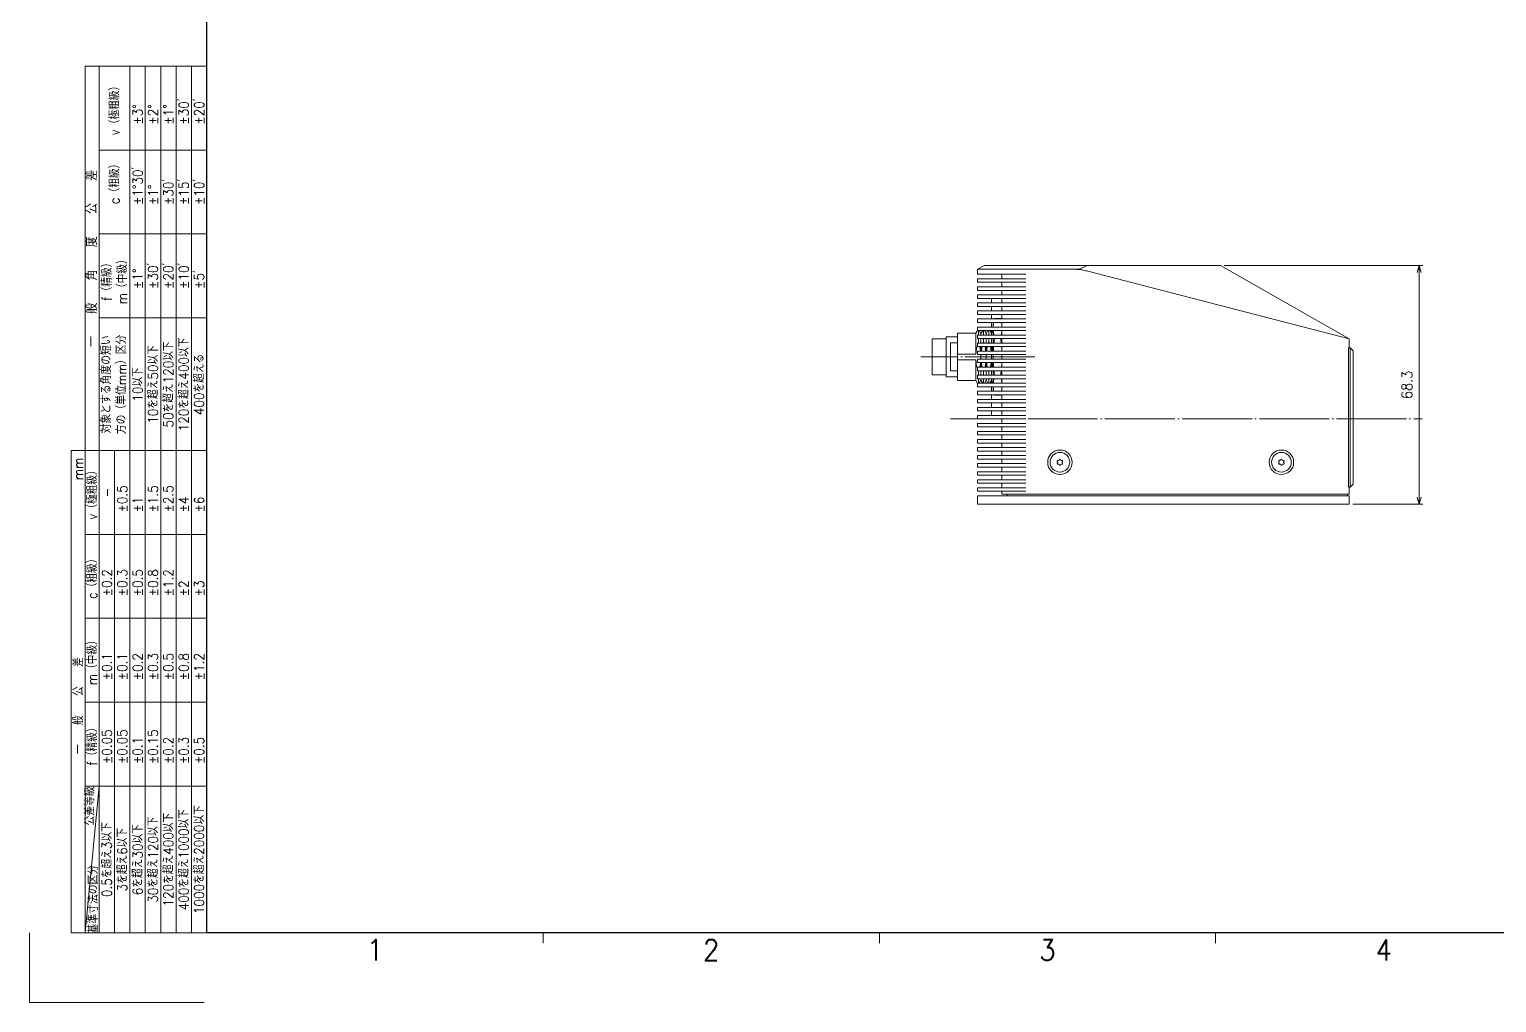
# Model space of a CAD drawing. Extents: x -1322 to 1276, y -2014 to -230.
# Drawn here: x 436.2 to 856.2, y -824.4 to -545.8 of the extents above; entities that cross this region are included whole.
import ezdxf
from ezdxf.enums import TextEntityAlignment as Align

# ---------------------------------------------------------------- set-up
doc = ezdxf.new("R2010")
doc.units = 0
doc.header["$MEASUREMENT"] = 0
for name, pattern in [('BORDER', [22, 20, -1, 0, -1]), ('CENTER', [50.8, 31.75, -6.35, 6.35, -6.35]), ('DIVIDE', [23, 20, -1, 0, -1, 0, -1])]:
    doc.linetypes.add(name, pattern=pattern)
doc.layers.get('0').update_dxf_attribs({"linetype": 'CONTINUOUS'})
doc.layers.get('Defpoints').update_dxf_attribs({"linetype": 'CONTINUOUS'})
for name, color, linetype, lineweight in [('05 Center', 3, 'CENTER', 15), ('07 Dimension', 4, 'CONTINUOUS', 15), ('AM_BOR', 7, 'CONTINUOUS', 15)]:
    doc.layers.add(name, color=color, linetype=linetype, lineweight=lineweight)
doc.layers.add('____1', color=7, linetype='CONTINUOUS')
doc.layers.add('トンボ', color=3, linetype='CONTINUOUS', lineweight=15, plot=False)
doc.styles.add('TOKURA STANDARD', font='simplex.shx', dxfattribs={"width": 0.9, "bigfont": 'extfont.shx'})
doc.dimstyles.new('TOKURA_JIS', dxfattribs={"dimtxt": 3, "dimasz": 2, "dimexe": 1, "dimexo": 1, "dimgap": 2, "dimtad": 1, "dimdsep": 46, "dimtxsty": 'TOKURA STANDARD', "dimblk": 'OPEN30', "dimblk1": 'OPEN30', "dimblk2": 'OPEN30', "dimcen": 0, "dimclrd": 3, "dimclre": 3, "dimclrt": 3, "dimazin": 2, "dimtp": 0.1, "dimtm": 0.1, "dimtfac": 0.71, "dimtmove": 0, "dimatfit": 3, "dimldrblk": 'OPEN30', "dimfxl": 1, "dimlwd": 15, "dimlwe": 15, "dimarcsym": 0})

# ---------------------------------------------------------------- blocks, each defined once
blk = doc.blocks.new('TOKURA_JIS_A3_2008')
at = {"layer": 'AM_BOR', "lineweight": 30}
for p, q in [((25.4, 10), (25.4, 287)), ((410.4, 10), (25.4, 10))]:
    blk.add_line(p, q, dxfattribs=at)
at = {"layer": 'AM_BOR', "lineweight": 15}
for p, q in [((25.4, 134), (8, 134)), ((8, 134), (8, 79)), ((10, 134), (10, 79)), ((14.4, 134), (14.4, 79)), ((16.6, 134), (16.6, 79)), ((18.8, 134), (18.8, 79)), ((21, 134), (21, 79)), ((23.2, 134), (23.2, 79)), ((25.4, 122), (10, 122)), ((25.4, 110), (10, 110)), ((25.4, 98), (10, 98)), ((6, 79), (6, 10)), ((25.4, 79), (6, 79)), ((8, 79), (8, 10)), ((10, 79), (10, 10)), ((12.2, 79), (12.2, 10)), ((14.4, 79), (14.4, 10)), ((16.6, 79), (16.6, 10)), ((18.8, 79), (18.8, 10)), ((21, 79), (21, 10)), ((23.2, 79), (23.2, 10)), ((25.4, 67), (8, 67)), ((25.4, 55), (8, 55)), ((25.4, 43), (8, 43)), ((8, 10), (10, 31)), ((25.4, 31), (8, 31)), ((25.4, 10), (6, 10))]:
    blk.add_line(p, q, dxfattribs=at)
at = {"layer": 'AM_BOR'}
for p, q in [((73.53, 10), (73.53, 8.5)), ((121.65, 10), (121.65, 8.5)), ((169.78, 10), (169.78, 8.5))]:
    blk.add_line(p, q, dxfattribs=at)
at = {"layer": 'トンボ'}
for p, q in [((0, 0), (0, 10)), ((25, 0), (0, 0))]:
    blk.add_line(p, q, dxfattribs=at)
at = {"layer": 'AM_BOR', "style": 'TOKURA STANDARD', "width": 0.9}
for s, p in [('1', (49.46, 6.02)), ('2', (97.59, 6.02)), ('3', (145.71, 6.02)), ('4', (193.84, 6.02))]:
    blk.add_text(s, height=3, dxfattribs=at).set_placement(p, align=Align.CENTER)
at = {"layer": 'AM_BOR', "lineweight": 15, "rotation": 90, "style": 'TOKURA STANDARD'}
for s, insert, char_height, width, attachment_point in [('v（極粗級）', (12.2, 128), 1.4, 14, 5), ('±3°', (15.5, 125.64), 1.4, 8.4178, 4), ('±2°', (17.7, 125.64), 1.4, 8.4178, 4), ('±1°', (19.9, 125.64), 1.4, 8.4178, 4), ('±30’', (22.1, 125.64), 1.4, 8.4178, 4), ('±20’', (24.3, 125.64), 1.4, 8.4178, 4), ('c（粗級）', (12.2, 117.5), 1.4, 14, 5), ('一\u3000\u3000般\u3000\u3000角\u3000\u3000度\u3000\u3000公\u3000\u3000差', (8.9, 106.5), 1.6, 39.7228, 5), ('±1°30’', (15.5, 114.14), 1.4, 8.4178, 4), ('±30’', (19.9, 114.14), 1.4, 8.4178, 4), ('±15’', (22.1, 114.14), 1.4, 8.4178, 4), ('±10’', (24.3, 114.14), 1.4, 8.4178, 4), ('±1°', (17.7, 114.14), 1.4, 8.4178, 4), ('f（精級）', (11.1, 103.5), 1.4, 14, 5), ('m（中級）', (13.3, 103.5), 1.4, 14, 5), ('±30’', (17.7, 102.14), 1.4, 8.4178, 4), ('±20’', (19.9, 102.14), 1.4, 8.4178, 4), ('±10’', (22.1, 102.14), 1.4, 8.4178, 4), ('±1°', (15.5, 102.14), 1.4, 8.4178, 4), ('±5’', (24.3, 102.14), 1.4, 8.4178, 4), ('対象とする角度の短い\\P方の（単位mm）区分', (12.13, 88.46), 1.3, 27.7098, 5), ('50を超え120以下', (19.9, 88.46), 1.4, 27.7098, 5), ('120を超え400以下', (22.1, 88.46), 1.4, 27.7098, 5), ('10を超え50以下', (17.7, 88.46), 1.4, 27.7098, 5), ('400を超える', (24.3, 88.46), 1.4, 27.7098, 5), ('10以下', (15.5, 88.46), 1.4, 27.7098, 5), ('mm', (7, 78), 1.4, 14, 6), ('v（極粗級）', (9, 73), 1.4, 14, 5), ('±0.5', (13.3, 70.14), 1.4, 8.4178, 4), ('±1.5', (17.7, 70.14), 1.4, 8.4178, 4), ('±2.5', (19.9, 70.14), 1.4, 8.4178, 4), ('-', (11.1, 73), 1.4, 8.4178, 5), ('±1', (15.5, 70.14), 1.4, 8.4178, 4), ('±4', (22.1, 70.14), 1.4, 8.4178, 4), ('±6', (24.3, 70.14), 1.4, 8.4178, 4), ('c（粗級）', (9, 61), 1.4, 14, 5), ('±0.2', (11.1, 58.14), 1.4, 8.4178, 4), ('±0.3', (13.3, 58.14), 1.4, 8.4178, 4), ('±0.5', (15.5, 58.14), 1.4, 8.4178, 4), ('±0.8', (17.7, 58.14), 1.4, 8.4178, 4), ('±1.2', (19.9, 58.14), 1.4, 8.4178, 4), ('±2', (22.1, 58.14), 1.4, 8.4178, 4), ('±3', (24.3, 58.14), 1.4, 8.4178, 4), ('m（中級）', (9, 49), 1.4, 14, 5), ('一\u3000\u3000般\u3000\u3000公\u3000\u3000差', (7, 42.5), 1.4, 22.0655, 5), ('±0.1', (11.1, 46.14), 1.4, 8.4178, 4), ('±0.1', (13.3, 46.14), 1.4, 8.4178, 4), ('±0.2', (15.5, 46.14), 1.4, 8.4178, 4), ('±0.3', (17.7, 46.14), 1.4, 8.4178, 4), ('±0.5', (19.9, 46.14), 1.4, 8.4178, 4), ('±0.8', (22.1, 46.14), 1.4, 8.4178, 4), ('±1.2', (24.3, 46.14), 1.4, 8.4178, 4), ('f（精級）', (9, 37), 1.4, 14, 5), ('±0.05', (11.1, 34.14), 1.4, 8.4177, 4), ('±0.05', (13.3, 34.14), 1.4, 8.4177, 4), ('±0.15', (17.7, 34.14), 1.4, 8.4178, 4), ('±0.2', (19.9, 34.14), 1.4, 8.4178, 4), ('±0.3', (22.1, 34.14), 1.4, 8.4178, 4), ('±0.5', (24.3, 34.14), 1.4, 8.4178, 4), ('±0.1', (15.5, 34.14), 1.4, 8.4178, 4), ('公差等級', (8.7, 28.15), 1.2, 6.5931, 5), ('400を超え1000以下', (22.1, 20.46), 1.4, 27.7098, 5), ('1000を超え2000以下', (24.3, 20.46), 1.4, 27.7098, 5), ('0.5を超え3以下', (11.1, 20.46), 1.4, 27.7098, 5), ('6を超え30以下', (15.5, 20.46), 1.4, 27.7098, 5), ('30を超え120以下', (17.7, 20.46), 1.4, 27.7098, 5), ('120を超え400以下', (19.9, 20.46), 1.4, 27.7098, 5), ('3を超え6以下', (13.3, 20.46), 1.4, 27.7098, 5), ('基準寸法の区分', (9.2, 14.81), 1.2, 11.6176, 5)]:
    blk.add_mtext(s, dxfattribs=dict(at, insert=insert, char_height=char_height, width=width, attachment_point=attachment_point))
blk = doc.blocks.new('CLUMP53')
at = {"layer": '____1', "lineweight": 18}
blk.add_circle((2060.16, 2222.34), 3.5, dxfattribs=at)
at = {"layer": '____1', "lineweight": 5}
blk.add_circle((2060.16, 2222.34), 2.81, dxfattribs=at)
at = {"layer": '____1', "lineweight": 18}
for centre, radius, start, end in [((2059.43, 2222.37), 0.1, 357.5173, 57.1593), ((2060.16, 2222.34), 0.635, 177.5173, 182.4827), ((2059.77, 2222.96), 0.1, 242.8407, 302.4827), ((2060.16, 2222.34), 0.635, 117.5173, 122.4827), ((2060.16, 2222.34), 0.635, 237.5173, 242.4827), ((2060.16, 2222.97), 0.24, 2.8407, 177.1593), ((2060.16, 2222.34), 0.635, 57.5173, 62.4827), ((2060.16, 2222.34), 0.635, 297.5173, 302.4827), ((2060.71, 2222.65), 0.24, 302.8407, 117.1593), ((2060.16, 2222.34), 0.635, 357.5173, 2.4827), ((2059.82, 2221.69), 0.1, 2.8407, 62.4827), ((2060.16, 2221.7), 0.24, 182.8407, 357.1593)]:
    blk.add_arc(centre, radius, start, end, dxfattribs=at)
for points, weights, knots in [([(2059.72, 2222.87), (2059.51, 2222.98), (2059.4, 2222.76), (2059.3, 2222.57), (2059.48, 2222.45)], [1, 0.707106781187, 1, 0.727246506559, 0.962490217598], [4.712389, 4.712389, 4.712389, 6.283185, 6.283185, 7.745972, 7.745972, 7.745972]), ([(2059.48, 2222.22), (2059.28, 2222.09), (2059.41, 2221.89), (2059.53, 2221.71), (2059.72, 2221.81)], [1, 0.707106781187, 1, 0.72724651035, 0.962490211059], [0, 0, 0, 1.570796, 1.570796, 3.033583, 3.033583, 3.033583]), ([(2060.6, 2221.81), (2060.82, 2221.7), (2060.93, 2221.91), (2061.03, 2222.1), (2060.84, 2222.22)], [1, 0.707106781187, 1, 0.727246506559, 0.962490217598], [4.712389, 4.712389, 4.712389, 6.283185, 6.283185, 7.745972, 7.745972, 7.745972])]:
    blk.add_rational_spline(points, weights, degree=2, knots=knots, dxfattribs=at)
for points, weights in [([(2059.53, 2222.31), (2059.53, 2222.25), (2059.48, 2222.22)], [1, 0.808130615469, 0.867641996047]), ([(2059.72, 2221.81), (2059.77, 2221.83), (2059.82, 2221.8)], [1, 0.808130614778, 0.867641996476]), ([(2059.92, 2222.98), (2059.92, 2222.93), (2059.87, 2222.9)], [1, 0.808130585108, 0.867642014881]), ([(2060.46, 2222.9), (2060.41, 2222.93), (2060.4, 2222.98)], [1, 0.808130604832, 0.867642002645]), ([(2060.6, 2222.87), (2060.55, 2222.84), (2060.5, 2222.87)], [1, 0.808130629668, 0.867641987239]), ([(2060.5, 2221.8), (2060.55, 2221.83), (2060.6, 2221.81)], [1, 0.808130598668, 0.867642006469]), ([(2060.8, 2222.36), (2060.8, 2222.42), (2060.84, 2222.45)], [1, 0.808130599309, 0.867642006072]), ([(2060.84, 2222.22), (2060.8, 2222.25), (2060.8, 2222.31)], [1, 0.808130604042, 0.867642003136]), ([(2060.4, 2221.69), (2060.41, 2221.75), (2060.46, 2221.77)], [1, 0.808130626324, 0.867641989314])]:
    blk.add_rational_spline(points, weights, degree=2, dxfattribs=at)
blk = doc.blocks.new('CLUMP54')
at = {"layer": '____1', "lineweight": 18}
blk.add_circle((1996.76, 2222.34), 3.5, dxfattribs=at)
at = {"layer": '____1', "lineweight": 5}
blk.add_circle((1996.76, 2222.34), 2.81, dxfattribs=at)
at = {"layer": '____1', "lineweight": 18}
for centre, radius, start, end in [((1996.21, 2222.65), 0.24, 62.8407, 237.1593), ((1996.21, 2222.02), 0.24, 122.8407, 297.1593), ((1996.03, 2222.37), 0.1, 357.5173, 57.1593), ((1996.76, 2222.34), 0.635, 177.5173, 182.4827), ((1996.37, 2222.96), 0.1, 242.8407, 302.4827), ((1996.37, 2221.72), 0.1, 57.5173, 117.1593), ((1996.76, 2222.34), 0.635, 117.5173, 122.4827), ((1996.76, 2222.34), 0.635, 237.5173, 242.4827), ((1996.76, 2222.97), 0.24, 2.8407, 177.1593), ((1996.76, 2222.34), 0.635, 57.5173, 62.4827), ((1996.76, 2222.34), 0.635, 297.5173, 302.4827), ((1997.31, 2222.65), 0.24, 302.8407, 117.1593), ((1997.31, 2222.02), 0.24, 242.8407, 57.1593), ((1996.76, 2222.34), 0.635, 357.5173, 2.4827), ((1997.5, 2222.31), 0.1, 177.5173, 237.1593), ((1996.42, 2221.69), 0.1, 2.8407, 62.4827), ((1996.76, 2221.7), 0.24, 182.8407, 357.1593)]:
    blk.add_arc(centre, radius, start, end, dxfattribs=at)
for points, weights in [([(1996.13, 2222.31), (1996.13, 2222.25), (1996.08, 2222.22)], [1, 0.808130615469, 0.867641996047]), ([(1996.52, 2222.98), (1996.52, 2222.93), (1996.47, 2222.9)], [1, 0.808130585109, 0.86764201488]), ([(1997.06, 2222.9), (1997.01, 2222.93), (1997, 2222.98)], [1, 0.808130604832, 0.867642002646]), ([(1997.2, 2222.87), (1997.15, 2222.84), (1997.1, 2222.87)], [1, 0.80813062967, 0.867641987238]), ([(1997.1, 2221.8), (1997.15, 2221.83), (1997.2, 2221.81)], [1, 0.808130598668, 0.867642006469]), ([(1997.4, 2222.36), (1997.4, 2222.42), (1997.44, 2222.45)], [1, 0.808130599308, 0.867642006072]), ([(1997, 2221.69), (1997.01, 2221.75), (1997.06, 2221.77)], [1, 0.808130626323, 0.867641989314])]:
    blk.add_rational_spline(points, weights, degree=2, dxfattribs=at)
blk = doc.blocks.new('CLUMP55')
at = {"layer": '____1', "lineweight": 18}
for p, q in [((1973.16, 2212.74), (1973.16, 2210.34)), ((2079.56, 2212.74), (1973.16, 2212.74)), ((2079.56, 2210.34), (1973.16, 2210.34)), ((1981.66, 2213.24), (1981.66, 2212.74)), ((2079.06, 2213.24), (2079.06, 2212.74)), ((2079.56, 2212.74), (2079.56, 2210.34))]:
    blk.add_line(p, q, dxfattribs=at)
blk = doc.blocks.new('CLUMP58')
at = {"layer": '____1', "lineweight": 18}
for p, q in [((2079.32, 2215.24), (2079.32, 2255.04)), ((2079.86, 2255.04), (2079.32, 2255.04)), ((2080.66, 2254.24), (2080.66, 2216.04)), ((2079.86, 2215.24), (2079.32, 2215.24))]:
    blk.add_line(p, q, dxfattribs=at)
at = {"layer": '____1', "lineweight": 5}
for p, q in [((2079.86, 2215.24), (2079.86, 2255.04)), ((2080.66, 2254.24), (2079.86, 2255.04)), ((2080.66, 2216.04), (2079.86, 2215.24))]:
    blk.add_line(p, q, dxfattribs=at)
blk = doc.blocks.new('CLUMP59')
at = {"layer": '____1', "lineweight": 18}
for p, q in [((1977.16, 2269.24), (1977.16, 2267.94)), ((1977.16, 2266.94), (1977.16, 2265.64)), ((1977.16, 2264.64), (1977.16, 2263.34)), ((1977.16, 2262.34), (1977.16, 2261.04)), ((1977.16, 2260.04), (1977.16, 2258.74)), ((1977.16, 2257.74), (1977.16, 2256.44)), ((1977.16, 2255.44), (1977.16, 2254.14)), ((1977.16, 2253.14), (1977.16, 2251.84)), ((1977.16, 2250.84), (1977.16, 2249.54)), ((1977.16, 2248.54), (1977.16, 2247.24)), ((1977.16, 2246.24), (1977.16, 2244.94)), ((1977.16, 2243.94), (1977.16, 2242.64)), ((1977.16, 2241.64), (1977.16, 2240.34)), ((1977.16, 2239.34), (1977.16, 2238.04)), ((1977.16, 2237.04), (1977.16, 2235.74))]:
    blk.add_line(p, q, dxfattribs=at)
blk = doc.blocks.new('CLUMP60')
at = {"layer": '____1', "lineweight": 18}
for p, q in [((1975.16, 2278.64), (1973.16, 2277.64)), ((1973.16, 2276.14), (1973.16, 2277.64)), ((2042.76, 2278.64), (1975.16, 2278.64)), ((2079.56, 2257.64), (2042.76, 2278.64)), ((1973.16, 2276.14), (1986.96, 2276.14)), ((1973.16, 2274.84), (1973.16, 2273.84)), ((1973.16, 2274.84), (1986.96, 2274.84)), ((1973.16, 2273.84), (1986.96, 2273.84)), ((1973.16, 2272.54), (1973.16, 2271.54)), ((1973.16, 2272.54), (1986.96, 2272.54)), ((1980.16, 2276.14), (1980.16, 2274.84)), ((1980.16, 2273.84), (1980.16, 2272.54)), ((1973.16, 2271.54), (1986.96, 2271.54)), ((1973.16, 2270.24), (1973.16, 2269.24)), ((1973.16, 2270.24), (1986.96, 2270.24)), ((1973.16, 2269.24), (1986.96, 2269.24)), ((1980.16, 2271.54), (1980.16, 2270.24)), ((1980.16, 2269.24), (1980.16, 2267.94)), ((1973.16, 2267.94), (1973.16, 2266.94)), ((1973.16, 2267.94), (1986.96, 2267.94)), ((1973.16, 2267.94), (1986.96, 2267.94)), ((1973.16, 2266.94), (1986.96, 2266.94)), ((1973.16, 2265.64), (1973.16, 2264.64)), ((1973.16, 2265.64), (1986.96, 2265.64)), ((1973.16, 2264.64), (1986.96, 2264.64)), ((1980.16, 2266.94), (1980.16, 2265.64)), ((1980.16, 2264.64), (1980.16, 2263.34)), ((1973.16, 2263.34), (1973.16, 2262.34)), ((1973.16, 2263.34), (1986.96, 2263.34)), ((1973.16, 2262.34), (1986.96, 2262.34)), ((1973.16, 2261.04), (1973.16, 2260.04)), ((1973.16, 2261.04), (1986.96, 2261.04)), ((1973.16, 2260.04), (1986.96, 2260.04)), ((1980.16, 2262.34), (1980.16, 2261.04)), ((1980.16, 2260.04), (1980.16, 2258.74)), ((1973.16, 2258.74), (1973.16, 2257.74)), ((1973.16, 2258.74), (1986.96, 2258.74)), ((1973.16, 2257.74), (1986.96, 2257.74)), ((1973.16, 2256.44), (1973.16, 2255.44)), ((1973.16, 2256.44), (1986.96, 2256.44)), ((1973.16, 2255.44), (1986.96, 2255.44)), ((1980.16, 2257.74), (1980.16, 2256.44)), ((1980.16, 2255.44), (1980.16, 2254.14)), ((2079.56, 2255.04), (2079.56, 2257.64)), ((1973.16, 2254.14), (1973.16, 2253.14)), ((1973.16, 2254.14), (1986.96, 2254.14)), ((1973.16, 2253.14), (1986.96, 2253.14)), ((1973.16, 2251.84), (1973.16, 2250.84)), ((1973.16, 2251.84), (1986.96, 2251.84)), ((1980.16, 2253.14), (1980.16, 2251.84)), ((1973.16, 2250.84), (1986.96, 2250.84)), ((1973.16, 2249.54), (1973.16, 2248.54)), ((1973.16, 2249.54), (1986.96, 2249.54)), ((1973.16, 2248.54), (1986.96, 2248.54)), ((1973.16, 2247.24), (1973.16, 2246.24)), ((1973.16, 2247.24), (1986.96, 2247.24)), ((1980.16, 2250.84), (1980.16, 2249.54)), ((1980.16, 2248.54), (1980.16, 2247.24)), ((1973.16, 2246.24), (1986.96, 2246.24)), ((1973.16, 2243.94), (1973.16, 2244.94)), ((1973.16, 2244.94), (1986.96, 2244.94)), ((1973.16, 2243.94), (1986.96, 2243.94)), ((1980.16, 2246.24), (1980.16, 2244.94)), ((1980.16, 2243.94), (1980.16, 2242.64)), ((1973.16, 2241.64), (1973.16, 2242.64)), ((1973.16, 2242.64), (1986.96, 2242.64)), ((1973.16, 2241.64), (1986.96, 2241.64)), ((1973.16, 2239.34), (1973.16, 2240.34)), ((1973.16, 2240.34), (1986.96, 2240.34)), ((1973.16, 2239.34), (1986.96, 2239.34)), ((1980.16, 2241.64), (1980.16, 2240.34)), ((1980.16, 2239.34), (1980.16, 2238.04)), ((1973.16, 2237.04), (1973.16, 2238.04)), ((1973.16, 2238.04), (1986.96, 2238.04)), ((1973.16, 2237.04), (1986.96, 2237.04)), ((1973.16, 2234.74), (1973.16, 2235.74)), ((1973.16, 2235.74), (1986.96, 2235.74)), ((1973.16, 2234.74), (1986.96, 2234.74)), ((1980.16, 2237.04), (1980.16, 2235.74)), ((1980.16, 2234.74), (1980.16, 2233.44)), ((1973.16, 2232.44), (1973.16, 2233.44)), ((1973.16, 2233.44), (1986.96, 2233.44)), ((1973.16, 2232.44), (1986.96, 2232.44)), ((1973.16, 2230.14), (1973.16, 2231.14)), ((1973.16, 2231.14), (1986.96, 2231.14)), ((1980.16, 2232.44), (1980.16, 2231.14)), ((1973.16, 2230.14), (1986.96, 2230.14)), ((1973.16, 2228.84), (1986.96, 2228.84)), ((1973.16, 2227.84), (1973.16, 2228.84)), ((1973.16, 2227.84), (1986.96, 2227.84)), ((1973.16, 2226.54), (1986.96, 2226.54)), ((1973.16, 2225.54), (1973.16, 2226.54)), ((1980.16, 2230.14), (1980.16, 2228.84)), ((1980.16, 2227.84), (1980.16, 2226.54)), ((1973.16, 2225.54), (1986.96, 2225.54)), ((1973.16, 2224.24), (1986.96, 2224.24)), ((1973.16, 2223.24), (1973.16, 2224.24)), ((1973.16, 2223.24), (1986.96, 2223.24)), ((1973.16, 2221.94), (1986.96, 2221.94)), ((1973.16, 2220.94), (1973.16, 2221.94)), ((1980.16, 2225.54), (1980.16, 2224.24)), ((1980.16, 2223.24), (1980.16, 2221.94)), ((1973.16, 2220.94), (1986.96, 2220.94)), ((1973.16, 2218.64), (1973.16, 2219.64)), ((1973.16, 2219.64), (1986.96, 2219.64)), ((1973.16, 2218.64), (1986.96, 2218.64)), ((1980.16, 2220.94), (1980.16, 2219.64)), ((1980.16, 2218.64), (1980.16, 2217.34)), ((1973.16, 2217.34), (1986.96, 2217.34)), ((1973.16, 2216.34), (1973.16, 2217.34)), ((1973.16, 2216.34), (1986.96, 2216.34)), ((1973.16, 2215.04), (1986.96, 2215.04)), ((1973.16, 2214.04), (1973.16, 2215.04)), ((1973.16, 2214.04), (1986.96, 2214.04)), ((1980.16, 2216.34), (1980.16, 2215.04)), ((1980.16, 2214.04), (1980.16, 2213.24)), ((2079.56, 2213.24), (2079.56, 2215.24)), ((2079.56, 2213.24), (1980.16, 2213.24))]:
    blk.add_line(p, q, dxfattribs=at)
at = {"layer": '____1', "lineweight": 5}
for p, q in [((1999.74, 2277.64), (1973.16, 2277.64)), ((2004.66, 2278.64), (2002.29, 2277.64)), ((2079.56, 2257.64), (2004.75, 2277))]:
    blk.add_line(p, q, dxfattribs=at)
at = {"layer": '____1', "color": 4, "linetype": 'DIVIDE', "lineweight": 5, "true_color": 0x00ffff}
for p, q in [((2002.29, 2277.64), (1999.74, 2277.64)), ((2004.75, 2277), (2002.29, 2277.64))]:
    blk.add_line(p, q, dxfattribs=at)
at = {"layer": '____1', "lineweight": 18}
blk.add_arc((1999.74, 2257.64), 20, 75.4892, 90, dxfattribs=at)
blk = doc.blocks.new('CLUMP74')
at = {"layer": '____1', "lineweight": 18}
for p, q in [((1972.69, 2259.24), (1973.16, 2260.05)), ((1974.16, 2259.19), (1973.67, 2260.04)), ((1974.16, 2259.19), (1974.65, 2260.04)), ((1975.66, 2259.19), (1975.17, 2260.04)), ((1975.66, 2259.19), (1976.15, 2260.04)), ((1977.16, 2259.19), (1976.67, 2260.04)), ((1977.16, 2259.19), (1977.65, 2260.04)), ((1967.46, 2256.49), (1965.46, 2256.49)), ((1967.46, 2245.74), (1967.46, 2259.24)), ((1967.46, 2259.24), (1972.69, 2259.24)), ((1965.46, 2252.49), (1965.46, 2248.49)), ((1965.46, 2248.49), (1967.46, 2248.49)), ((1967.46, 2245.74), (1972.69, 2245.74)), ((1972.69, 2245.74), (1973.16, 2244.92)), ((1973.67, 2244.94), (1974.16, 2245.79)), ((1974.16, 2245.79), (1974.65, 2244.94)), ((1975.17, 2244.94), (1975.66, 2245.79)), ((1975.66, 2245.79), (1976.15, 2244.94)), ((1976.67, 2244.94), (1977.16, 2245.79)), ((1977.16, 2245.79), (1977.66, 2244.92))]:
    blk.add_line(p, q, dxfattribs=at)
at = {"layer": '____1', "lineweight": 5}
for p, q in [((1973.41, 2258.74), (1973.41, 2260.04)), ((1974.91, 2258.74), (1974.91, 2260.04)), ((1976.41, 2258.74), (1976.41, 2260.04)), ((1965.46, 2256.49), (1965.46, 2252.49)), ((1972.69, 2253.31), (1972.69, 2259.24)), ((1973.41, 2256.86), (1973.41, 2257.74)), ((1974.16, 2259.19), (1974.16, 2258.74)), ((1974.16, 2257.74), (1974.16, 2256.44)), ((1974.16, 2255.44), (1974.16, 2254.14)), ((1974.91, 2256.86), (1974.91, 2257.74)), ((1975.66, 2259.19), (1975.66, 2258.74)), ((1975.66, 2257.74), (1975.66, 2256.44)), ((1975.66, 2255.44), (1975.66, 2254.14)), ((1976.41, 2256.86), (1976.41, 2257.74)), ((1977.16, 2259.19), (1977.16, 2258.74)), ((1977.16, 2257.74), (1977.16, 2256.44)), ((1977.16, 2255.44), (1977.16, 2254.14)), ((1972.69, 2253.31), (1967.46, 2253.31)), ((1967.46, 2251.67), (1972.69, 2251.67)), ((1972.69, 2245.74), (1972.69, 2251.67)), ((1974.16, 2253.14), (1974.16, 2252.6)), ((1974.16, 2251.84), (1974.16, 2252.37)), ((1975.66, 2253.14), (1975.66, 2252.6)), ((1975.66, 2251.84), (1975.66, 2252.37)), ((1977.16, 2253.14), (1977.16, 2252.6)), ((1977.16, 2251.84), (1977.16, 2252.37)), ((1973.41, 2247.24), (1973.41, 2248.12)), ((1974.16, 2249.54), (1974.16, 2250.84)), ((1974.16, 2247.24), (1974.16, 2248.54)), ((1974.91, 2247.24), (1974.91, 2248.12)), ((1975.66, 2249.54), (1975.66, 2250.84)), ((1975.66, 2247.24), (1975.66, 2248.54)), ((1976.41, 2247.24), (1976.41, 2248.12)), ((1977.16, 2249.54), (1977.16, 2250.84)), ((1977.16, 2247.24), (1977.16, 2248.54)), ((1973.41, 2244.94), (1973.41, 2246.24)), ((1974.16, 2245.79), (1974.16, 2246.24)), ((1974.91, 2244.94), (1974.91, 2246.24)), ((1975.66, 2245.79), (1975.66, 2246.24)), ((1976.41, 2244.94), (1976.41, 2246.24)), ((1977.16, 2245.79), (1977.16, 2246.24))]:
    blk.add_line(p, q, dxfattribs=at)
for centre, radius, start, end in [((1988, 2252.04), 15.36, 167.2436, 175.2869), ((1988, 2252.04), 15.36, 161.7397, 163.3875), ((1959.66, 2252.24), 14.51, 16.8127, 18.5602), ((1959.66, 2252.24), 14.51, 7.5092, 12.727), ((1988.66, 2252.24), 14.51, 167.273, 172.4908), ((1988.66, 2252.24), 14.51, 161.4398, 163.1873), ((1961.16, 2252.24), 14.51, 16.8127, 18.5602), ((1961.16, 2252.24), 14.51, 7.5092, 12.727), ((1990.16, 2252.24), 14.51, 167.273, 172.4908), ((1990.16, 2252.24), 14.51, 161.4398, 163.1873), ((1962.66, 2252.24), 14.51, 16.8127, 18.5602), ((1962.66, 2252.24), 14.51, 7.5092, 12.727), ((1991.66, 2252.24), 14.51, 167.273, 172.4908), ((1988, 2252.93), 15.36, 184.7131, 192.7564), ((1959.66, 2252.24), 14.51, 1.419, 3.5401), ((1959.66, 2252.73), 14.51, 356.4599, 358.581), ((1988.66, 2252.24), 14.51, 176.4599, 178.581), ((1988.66, 2252.73), 14.51, 181.419, 183.5401), ((1961.16, 2252.24), 14.51, 1.419, 3.5401), ((1961.16, 2252.73), 14.51, 356.4599, 358.581), ((1990.16, 2252.24), 14.51, 176.4599, 178.581), ((1990.16, 2252.73), 14.51, 181.419, 183.5401), ((1962.66, 2252.24), 14.51, 1.419, 3.5401), ((1962.66, 2252.73), 14.51, 356.4599, 358.581), ((1991.66, 2252.24), 14.51, 176.4599, 178.581), ((1991.66, 2252.73), 14.51, 181.419, 183.5401), ((1988, 2252.93), 15.36, 196.6125, 198.2603), ((1959.66, 2252.73), 14.51, 341.4398, 343.1873), ((1959.66, 2252.73), 14.51, 347.273, 352.4908), ((1988.66, 2252.73), 14.51, 187.5092, 192.727), ((1988.66, 2252.73), 14.51, 196.8127, 198.5602), ((1961.16, 2252.73), 14.51, 341.4398, 343.1873), ((1961.16, 2252.73), 14.51, 347.273, 352.4908), ((1990.16, 2252.73), 14.51, 187.5092, 192.727), ((1990.16, 2252.73), 14.51, 196.8127, 198.5602), ((1962.66, 2252.73), 14.51, 341.4398, 343.1873), ((1962.66, 2252.73), 14.51, 347.273, 352.4908), ((1991.66, 2252.73), 14.51, 187.5092, 192.727)]:
    blk.add_arc(centre, radius, start, end, dxfattribs=at)
blk = doc.blocks.new('CLUMP75')
at = {"layer": '____1', "lineweight": 18}
for p, q in [((1960.16, 2257.64), (1960.16, 2247.34)), ((1960.16, 2257.64), (1964.16, 2257.64)), ((1964.16, 2258.24), (1964.16, 2246.74)), ((1964.16, 2258.24), (1967.46, 2258.24)), ((1964.16, 2247.34), (1960.16, 2247.34)), ((1967.46, 2246.74), (1964.16, 2246.74))]:
    blk.add_line(p, q, dxfattribs=at)
blk = doc.blocks.new('CLUMP76')
at = {"layer": '____1', "lineweight": 18}
for p, q in [((1977.66, 2261.98), (1977.76, 2262.34)), ((1977.66, 2261.04), (1977.66, 2261.98)), ((1977.66, 2258.74), (1977.66, 2260.04)), ((1978.03, 2263.34), (1978.06, 2263.45)), ((1978.06, 2263.45), (1979.77, 2263.45)), ((1979.8, 2263.34), (1979.77, 2263.45)), ((1980.16, 2261.98), (1980.07, 2262.34)), ((1980.16, 2261.98), (1980.16, 2261.04)), ((1980.16, 2260.04), (1980.16, 2258.74)), ((1977.66, 2256.44), (1977.66, 2257.74)), ((1977.66, 2254.14), (1977.66, 2255.44)), ((1980.16, 2257.74), (1980.16, 2256.44)), ((1980.16, 2255.44), (1980.16, 2254.14)), ((1977.66, 2251.84), (1977.66, 2253.14)), ((1980.16, 2253.14), (1980.16, 2251.84)), ((1977.66, 2249.54), (1977.66, 2250.84)), ((1977.66, 2247.24), (1977.66, 2248.54)), ((1980.16, 2250.84), (1980.16, 2249.54)), ((1980.16, 2248.54), (1980.16, 2247.24)), ((1977.66, 2244.94), (1977.66, 2246.24)), ((1977.66, 2242.98), (1977.66, 2243.94)), ((1977.66, 2242.98), (1977.76, 2242.64)), ((1980.16, 2242.98), (1980.07, 2242.64)), ((1980.16, 2246.24), (1980.16, 2244.94)), ((1980.16, 2243.94), (1980.16, 2242.98)), ((1978.02, 2241.64), (1978.06, 2241.51)), ((1979.77, 2241.51), (1978.06, 2241.51)), ((1979.8, 2241.64), (1979.77, 2241.51))]:
    blk.add_line(p, q, dxfattribs=at)
at = {"layer": '____1', "lineweight": 5}
for centre, start, end in [((2016.06, 2252.48), 175.589, 177.5326), ((2016.06, 2252.48), 172.1363, 174.0906), ((1941.77, 2252.48), 5.9094, 7.8637), ((1941.77, 2252.48), 2.4674, 4.411), ((2016.06, 2252.48), 179.0256, 180.9657), ((1941.77, 2252.48), 359.0343, 0.9744), ((2016.06, 2252.48), 182.4588, 184.4024), ((2016.06, 2252.48), 185.9008, 187.8549), ((1941.77, 2252.48), 352.1451, 354.0992), ((1941.77, 2252.48), 355.5976, 357.5412)]:
    blk.add_arc(centre, 38.39, start, end, dxfattribs=at)
for points, weights in [([(1977.67, 2261.04), (1977.69, 2261.69), (1977.8, 2262.34)], [0.993081234553, 0.979644982051, 0.967502613811]), ([(1977.87, 2258.74), (1977.73, 2259.39), (1977.69, 2260.04)], [0.961164835886, 0.972896244813, 0.985906569332]), ([(1978.02, 2263.34), (1978.04, 2263.4), (1978.06, 2263.45)], [0.949883010658, 0.948903913849, 0.947934768606]), ([(1979.8, 2263.34), (1979.79, 2263.4), (1979.77, 2263.45)], [0.949883010658, 0.948903913849, 0.947934768606]), ([(1979.96, 2258.74), (1980.09, 2259.39), (1980.14, 2260.04)], [0.961164835886, 0.972896244813, 0.985906569332]), ([(1980.16, 2261.04), (1980.14, 2261.69), (1980.03, 2262.34)], [0.993081234553, 0.979644982051, 0.967502613811]), ([(1977.67, 2243.94), (1977.69, 2243.29), (1977.8, 2242.64)], [0.993202202864, 0.979758771923, 0.967609486149]), ([(1977.87, 2246.24), (1977.73, 2245.59), (1977.69, 2244.94)], [0.961061538366, 0.97278623536, 0.985789612366]), ([(1979.96, 2246.24), (1980.09, 2245.59), (1980.14, 2244.94)], [0.961061538366, 0.97278623536, 0.985789612366]), ([(1980.16, 2243.94), (1980.14, 2243.29), (1980.03, 2242.64)], [0.993202202864, 0.979758771923, 0.967609486149]), ([(1978.02, 2241.64), (1978.04, 2241.58), (1978.06, 2241.51)], [0.949980049951, 0.948951928252, 0.947934768606]), ([(1979.8, 2241.64), (1979.79, 2241.58), (1979.77, 2241.51)], [0.949980049951, 0.948951928252, 0.947934768606])]:
    blk.add_rational_spline(points, weights, degree=2, dxfattribs=at)
blk = doc.blocks.new('_Open30')
at = {"color": 0, "linetype": 'ByBlock', "lineweight": -2}
for p, q in [((-1, 0.27), (0, 0)), ((0, 0), (-1, -0.27)), ((0, 0), (-1, 0))]:
    blk.add_line(p, q, dxfattribs=at)
blk = doc.blocks.new('*D656')
at = {"layer": '07 Dimension', "color": 3, "linetype": 'Continuous', "lineweight": 15, "transparency": 16777216}
for p, q in [((778.22, -613.41), (835.06, -613.41)), ((834.06, -615.41), (834.06, -679.71)), ((815.02, -681.71), (835.06, -681.71))]:
    blk.add_line(p, q, dxfattribs=at)
at = {"layer": 'Defpoints', "color": 0, "linetype": 'Continuous', "transparency": 16777216}
for p in [(777.22, -613.41), (814.02, -681.71), (834.06, -681.71)]:
    blk.add_point(p, dxfattribs=at)
at = {"layer": '07 Dimension', "color": 3, "linetype": 'Continuous', "lineweight": 15, "transparency": 16777216, "xscale": 2, "yscale": 2, "zscale": 2}
for p, rotation in [((834.06, -613.41), 90), ((834.06, -681.71), 270)]:
    blk.add_blockref('_Open30', p, dxfattribs=dict(at, rotation=rotation))
at = {"layer": '07 Dimension', "color": 3, "linetype": 'Continuous', "transparency": 16777216, "insert": (830.56, -647.56), "char_height": 3, "attachment_point": 5, "rotation": 90, "style": 'TOKURA STANDARD'}
blk.add_mtext('68.3', dxfattribs=at)

msp = doc.modelspace()

# ---------------------------------------------------------------- linework, layer by layer
at = {"layer": '05 Center', "linetype": 'BORDER', "lineweight": 5}
for p, q in [((724.018, -639.556), (695.603, -639.556)), ((699.918, -657.306), (834.916, -657.306))]:
    msp.add_line(p, q, dxfattribs=at)
at = {"layer": '____1', "color": 3, "linetype": 'BORDER', "lineweight": 5, "true_color": 0x00ff00}
msp.add_line((724.018, -639.556), (691.418, -639.556), dxfattribs=at)

# ---------------------------------------------------------------- block references
at = {"layer": '____1', "lineweight": 18}
for name in ['CLUMP60', 'CLUMP59', 'CLUMP76', 'CLUMP75', 'CLUMP74', 'CLUMP58', 'CLUMP54', 'CLUMP53', 'CLUMP55']:
    msp.add_blockref(name, (-1265.545, -2892.043), dxfattribs=at)
at = {"layer": 'AM_BOR', "lineweight": 0, "xscale": 2, "yscale": 2, "zscale": 2}
msp.add_blockref('TOKURA_JIS_A3_2008', (436.225, -824.356), dxfattribs=at)

# ---------------------------------------------------------------- dimensions: what is measured, and where the dimension line sits
at = {"layer": '07 Dimension', "linetype": 'Continuous'}
dim = msp.add_linear_dim(base=(834.061, -681.706), p1=(777.218, -613.406), p2=(814.018, -681.706), angle=90, dimstyle='TOKURA_JIS', dxfattribs=at)
dim.commit()
dim.dimension.update_dxf_attribs({"geometry": '*D656', "text_midpoint": (830.561, -647.556)})

doc.saveas('drawing.dxf')
